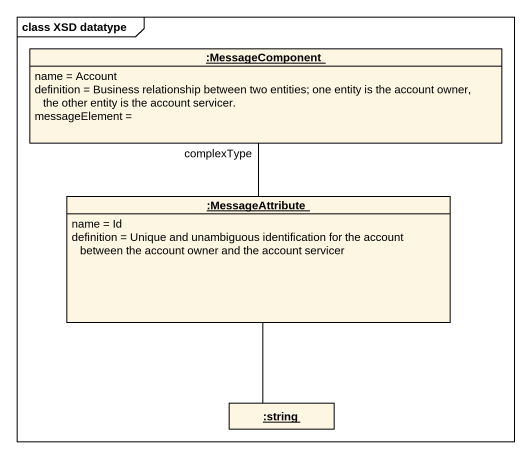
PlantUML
@startuml
mainframe class XSD datatype
hide circle
hide empty members
object ":MessageComponent" as MessageComponent {
  name = Account
  definition = Business relationship between two entities; one entity is the account owner, the other entity is the account servicer.
  messageElement =
}
object ":MessageAttribute" as MessageAttribute {
  name = Id
  definition = Unique and unambiguous identification for the account between the account owner and the account servicer
}
object ":string" as string
MessageComponent -- MessageAttribute : complexType
MessageAttribute -- string
@enduml
